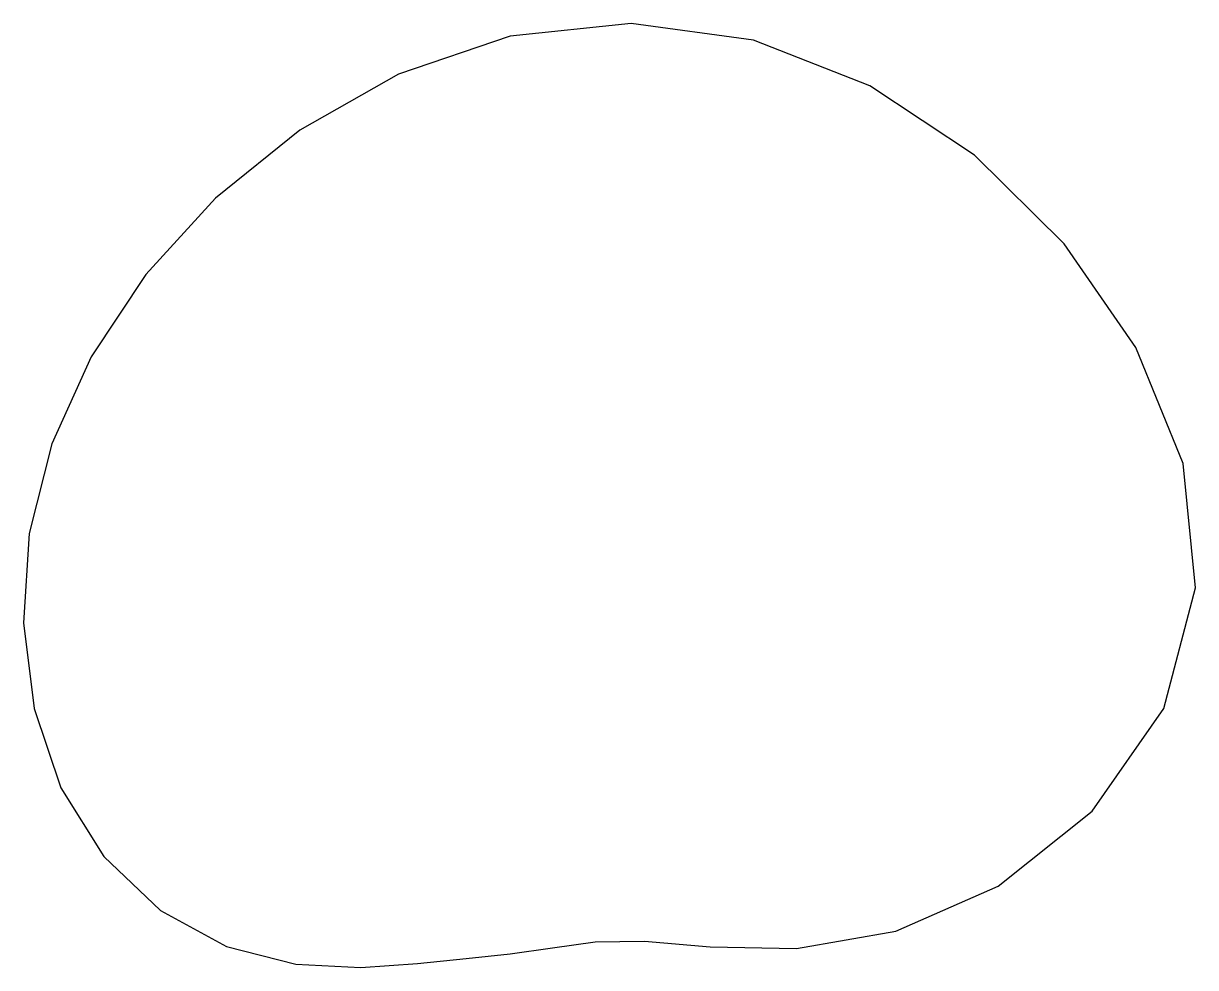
# Model space of a CAD drawing. Header units: metres. Extents: x -61 to 85, y -32 to 85.
import ezdxf

# ---------------------------------------------------------------- set-up
doc = ezdxf.new("R2010")
doc.units = ezdxf.units.M

msp = doc.modelspace()

# ---------------------------------------------------------------- linework, layer by layer
for p, q in [((15.03, 85.25), (0, 83.67)), ((30.27, 83.16), (15.03, 85.25)), ((0, 83.67), (-13.92, 78.95)), ((44.75, 77.51), (30.27, 83.16)), ((-13.92, 78.95), (-26.19, 71.97)), ((57.78, 68.86), (44.75, 77.51)), ((-26.19, 71.97), (-36.66, 63.5)), ((68.93, 57.84), (57.78, 68.86)), ((-36.66, 63.5), (-45.33, 54.02)), ((77.83, 44.94), (68.93, 57.84)), ((-45.33, 54.02), (-52.16, 43.77)), ((-52.16, 43.77), (-57.04, 32.93)), ((83.73, 30.48), (77.83, 44.94)), ((-57.04, 32.93), (-59.85, 21.78)), ((85.27, 15.03), (83.73, 30.48)), ((-59.85, 21.78), (-60.57, 10.68)), ((81.3, 0), (85.27, 15.03)), ((-60.57, 10.68), (-59.24, 0)), ((-59.24, 0), (-55.9, -9.86)), ((72.4, -12.77), (81.3, 0)), ((-55.9, -9.86), (-50.58, -18.41)), ((60.7, -22.09), (72.4, -12.77)), ((-50.58, -18.41), (-43.53, -25.13)), ((47.98, -27.7), (60.7, -22.09)), ((-43.53, -25.13), (-35.29, -29.61)), ((35.61, -29.88), (47.98, -27.7)), ((5.25, -29.78), (10.57, -29.04)), ((10.57, -29.04), (16.71, -28.94)), ((16.71, -28.94), (24.88, -29.65)), ((-35.29, -29.61), (-26.7, -31.82)), ((-5.49, -31.11), (0, -30.51)), ((0, -30.51), (5.25, -29.78)), ((24.88, -29.65), (35.61, -29.88)), ((-26.7, -31.82), (-18.61, -32.23)), ((-18.61, -32.23), (-11.56, -31.75)), ((-11.56, -31.75), (-5.49, -31.11))]:
    msp.add_line(p, q)

doc.saveas('drawing.dxf')
